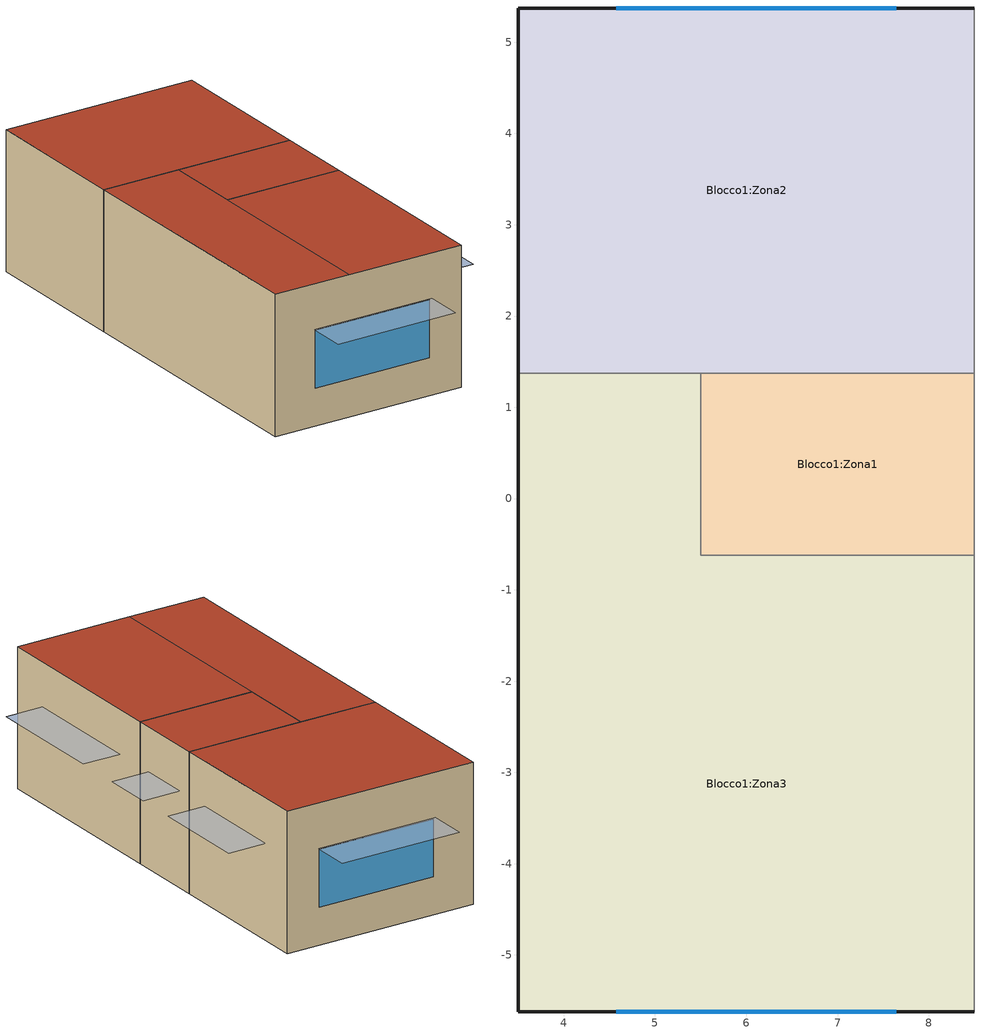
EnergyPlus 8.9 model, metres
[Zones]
Blocco1:Zona3
 floor adiabatic (Pavimento interno di progetto): 5.5,-0.62 3.5,-0.62 3.5,1.37 5.5,1.37 z0; 8.5,-5.63 3.5,-5.63 3.5,-0.62 8.5,-0.62 z0
 wall outside (_Wall): 3.5,1.38 3.5,-5.62 8.5,-5.62 z0:3.5
 wall to Blocco1:Zona1 (Partizione di progetto): 8.5,-0.62 5.5,-0.62 5.5,1.38 z0:3.5
 wall to Blocco1:Zona2 (Partizione di progetto): 5.5,1.38 3.5,1.38 z0:3.5
 wall adiabatic (Partizione di progetto): 8.5,-5.62 8.5,-0.62 z0:3.5
 window (1001): 4.57,-5.62 7.64,-5.62 z0.94:2.36
 roof outside (Tetto Piano di progetto): 5.5,-5.62 8.5,-5.62 8.5,-0.62 5.5,-0.62 z3.5; 3.5,-5.62 5.5,-5.62 5.5,1.38 3.5,1.38 z3.5
Blocco1:Zona1
 floor adiabatic (Pavimento interno di progetto): 8.5,-0.62 5.5,-0.62 5.5,1.38 8.5,1.38 z0
 wall adiabatic (Partizione di progetto): 8.5,-0.62 8.5,1.38 z0:3.5
 wall to Blocco1:Zona2 (Partizione di progetto): 8.5,1.38 5.5,1.38 z0:3.5
 roof outside (Tetto Piano di progetto): 5.5,-0.62 8.5,-0.62 8.5,1.38 5.5,1.38 z3.5
Blocco1:Zona2
 floor adiabatic (Pavimento interno di progetto): 8.5,1.38 3.5,1.38 3.5,5.38 8.5,5.38 z0
 wall outside (_Wall): 8.5,5.38 3.5,5.38 3.5,1.38 z0:3.5
 wall adiabatic (Partizione di progetto): 8.5,1.38 8.5,5.38 z0:3.5
 window (1001): 7.64,5.38 4.57,5.38 z0.94:2.36
 roof outside (Tetto Piano di progetto): 3.5,1.38 8.5,1.38 8.5,5.38 3.5,5.38 z3.5
shading: 7.68,-6.62 4.53,-6.62 4.53,-5.62 7.68,-5.62 z2.4; 9.5,-1.44 9.5,-4.59 8.5,-4.59 8.5,-1.44 z2.4; 9.5,1 9.5,-0.25 8.5,-0.25 8.5,1 z2.4; 9.5,4.5 9.5,2.03 8.5,2.03 8.5,4.5 z2.4; 4.53,6.38 7.68,6.38 7.68,5.38 4.53,5.38 z2.4
[Site:Location]
GinevraResidence (21-O6:22-O9)  (21-06:22-09): Latitude=46.25; Longitude=6.13; Time Zone=1; Elevation {m}=416
[Site:GroundTemperature:BuildingSurface]
18, 18, 18, 18, 18, 18, 18, 18, 18, 18, 18, 18
[Site:GroundTemperature:Deep]
14, 14, 14, 14, 14, 14, 14, 14, 14, 14, 14, 14
[Site:GroundTemperature:Shallow]
14, 14, 14, 14, 14, 14, 14, 14, 14, 14, 14, 14
[Site:GroundTemperature:FCfactorMethod]
January FCfactorMethod ground temperature {C}=2.79; Februry FCfactorMethod ground temperature {C}=2.05; March FCfactorMethod ground temperature {C}=3.37; April FCfactorMethod ground temperature {C}=5.43; May FCfactorMethod ground temperature {C}=10.84; June FCfactorMethod ground temperature {C}=15.02; July FCfactorMethod ground temperature {C}=17.83; August FCfactorMethod ground temperature {C}=18.69; September FCfactorMethod ground temperature {C}=17.23; October FCfactorMethod ground temperature {C}=13.99; November FCfactorMethod ground temperature {C}=9.66; December FCfactorMethod ground temperature {C}=5.64
[Site:GroundReflectance]
0.2, 0.2, 0.2, 0.2, 0.2, 0.2, 0.2, 0.2, 0.2, 0.2, 0.2, 0.2
[Site:GroundReflectance:SnowModifier]
2, 2
[SizingPeriod:DesignDay] Day of Month=15; Humidity Condition Type=WetBulb; Barometric Pressure {N/M**2}=96426.3; Wind Direction {Degrees N=0, S=180}=0; Rain Indicator=No; Snow on ground indicator=No
Name | Month | Day Type -- used for schedules | Maximum Dry-Bulb Temperature {C} | Daily Dry-Bulb Temperature Range {C} | Wetbulb at Maximum Dry-Bulb{C} | Wind Speed {m/s} | Daylight Savings Time Indicator | Solar Model Indicator | Clearness {0.0 to 1.2} | Max Dry-Bulb {C} | Daily Temp Range {C} | Wet-Bulb at Max {C} | Wind Speed {M/Sec} | Clearness {0.0 to 1.2} - gives no sun (but does include long wave radiant heat exchange with sky)
Summer Design Day in GinevraResidence (21-O6:22-O9) Jul | 7 | SummerDesignDay | 33.1 | 14.4 | 19.6 | 0 | Yes | ASHRAEClearSky | 0.98
Summer Design Day in GinevraResidence (21-O6:22-O9) Aug | 8 | SummerDesignDay | 33.8 | 14.9 | 19.7 | 0 | Yes | ASHRAEClearSky | 0.98
Summer Design Day in GinevraResidence (21-O6:22-O9) Sep | 9 | SummerDesignDay | 27.8 | 12.8 | 18.6 | 0 | Yes | ASHRAEClearSky | 0.98
Winter Design Day in GinevraResidence (21-O6:22-O9) | 1 | WinterDesignDay |  |  |  |  | No |  |  | -6.2 | 0 | -6.2 | 11.2 | 0
[Building]
Building: North Axis=0; Terrain=Suburbs; Loads Convergence Tolerance=.04; Temperature Convergence Tolerance=.4; Solar Distribution=MinimalShadowing; Maximum number of warmup days=25; Minimum number of warmup days=6
[Material:NoMass] Roughness=Rough; Thermal Emittance=0.9; Solar Absorptance=0.7; Visible Absorptance=0.7
Name | Resistance {m2-K/w}
3_RVAL_3 | .18
5_RVAL_2 | .15
[Construction]
Pavimento interno di progetto; Massa interna di progetto: Cast Concrete (Dense)_.1
Tetto Piano di progetto: Asphalt 1_.O1, MW Glass Wool (rolls)_.1445, 3_RVAL_3, Plasterboard_.O13
Partizione di progetto: Gypsum Plasterboard_.O25, 5_RVAL_2, Gypsum Plasterboard_.O25
_Wall: Brickwork Outer_.1, XPS Extruded Polystyrene  - CO2 Blowing_.O795, Concrete Block (Medium)_.1, Gypsum Plastering_.O13
1001: 38, 1002, 2
2001: 38, 1002, 2, 20001
[WindowMaterial:Gas]
1002: Gas type (Air - Argon - Krypton - Xenon - SF6 - Custom)=Air; Thickness {m}=.013
[WindowMaterial:Glazing] Optical data type {SpectralAverage or Spectral}=SpectralAverage; Thickness {m}=.003; IR transmittance at normal incidence=0; IR emissivity: front side=.84; Conductivity {W/m-K}=.9; Dirt Correction Factor for Solar and Visible Transmittance=1
Name | Solar transmittance at normal incidence | Solar reflectance at normal incidence: front side | Solar reflectance at normal incidence: back side | Visible transmittance at normal incidence | Visible reflectance at normal incidence: front side | Visible reflectance at normal incidence: back side | IR emissivity: back side
2 | .837 | .075 | .075 | .898 | .081 | .081 | .84
38 | .74 | .09 | .1 | .82 | .11 | .12 | .2
[WindowMaterial:Blind]
20001: Slat orientation=Horizontal; Slat width (m)=0.025; Slat separation (m)=0.01875; Slat thickness (m)=0.001; Slat angle (deg)=45; Slat conductivity (W/m-K)=0.9; Slat beam solar transmittance=0; Slat beam solar reflectance, front side=0.8; Slat beam solar reflectance, back side=.8; Slat diffuse solar transmittance=0; Slat diffuse solar reflectance, front side=0.8; Slat diffuse solar reflectance, back side=.8; Slat beam visible transmittance=0; Slat beam visible reflectance, front side=.8; Slat beam visible reflectance, back side=.8; Slat diffuse visible transmittance=0; Slat diffuse visible reflectance, front side=.8; Slat diffuse visible reflectance, back side=.8; Slat IR (thermal) hemispherical transmittance=0; Slat IR (thermal) hemispherical reflectance, front side=.9; Slat IR (thermal) hemispherical reflectance, back side=.9; Blind-to-glass distance=.015; Blind top opening multiplier=.5; Blind bottom opening multiplier=.5; Blind left-side opening multiplier=.5; Blind right-side opening multiplier=.5; Minimum slat angle (deg)=0; Maximum slat angle (deg)=180
[Material] Roughness=Rough; Thermal Emittance=0.9
Name | Thickness {m} | Conductivity {w/m-K} | Density {kg/m3} | Specific Heat {J/kg-K} | Solar Absorptance | Visible Absorptance
Cast Concrete (Dense)_.1 | .1 | 1.4 | 2100 | 840 | 0.6 | 0.6
Asphalt 1_.O1 | .01 | 0.7 | 2100 | 1000 | 0.85 | 0.9
MW Glass Wool (rolls)_.1445 | .1445 | 0.04 | 12 | 840 | 0.6 | 0.6
Plasterboard_.O13 | .013 | 0.25 | 2800 | 896 | 0.5 | 0.5
Gypsum Plasterboard_.O25 | .025 | 0.25 | 900 | 1000 | 0.5 | 0.5
Brickwork Outer_.1 | .1 | 0.84 | 1700 | 800 | 0.7 | 0.7
XPS Extruded Polystyrene  - CO2 Blowing_.O795 | .0795 | 0.034 | 35 | 1400 | 0.6 | 0.6
Concrete Block (Medium)_.1 | .1 | 0.51 | 1400 | 1000 | 0.6 | 0.6
Gypsum Plastering_.O13 | .013 | 0.4 | 1000 | 1000 | 0.5 | 0.5
[WindowProperty:ShadingControl]
1001: Shading type=InteriorBlind; Name of glazed construction with shading=2001; Shading control type=OnIfHighZoneAirTemperature; Schedule=Office_OpenOff_Occ; Setpoint=24; Shading control is scheduled=Yes; Glare control is active=No; Type of slat angle control=FixedSlatAngle; Setpoint 2=0
[WindowProperty:AirflowControl] Airflow Source=IndoorAir; Airflow Destination=OutdoorAir; Maximum Airflow (m3/s per m of glazing width)=0.008; Airflow Control Type=ScheduledOnly; Airflow Has Multiplier Schedule?=Yes; Name of Airflow Multiplier Schedule=Office_OpenOff_Occ
Name | Window
 | Blocco1:Zona3_Wall_5_0_0_0_0_0_Win
 | Blocco1:Zona2_Wall_3_0_0_0_0_0_Win
[Zone] Relative North (to building)=0; Zone Type=1; Zone multiplier=1; Zone inside convection algorithm=TARP; Part Of Total Floor Area=Yes
Name | Zone volume | Floor Area
Blocco1:Zona3 | 84.0866 | 24.7314
Blocco1:Zona1 | 17.9061 | 5.2665
Blocco1:Zona2 | 57.2137 | 16.8276
[PEOPLE] Number of People SCHEDULE=Office_OpenOff_Occ; Number of People Calculation Method=People/Area; People per Zone Floor Area=.111; radiant fraction=.3; User Specified Sensible Fraction=AutoCalculate; CO2 generation rate per unit of activity level (units m3/s-W=3.82e-08; Enable ASHRAE 55 comfort warnings=No; MRT Calculation Type=ZoneAveraged; Work Efficiency SCHEDULE Name (0.0-1.0,real)=Work efficiency; Clothing Insulation Calculation Method=ClothingInsulationSchedule; Air Velocity SCHEDULE Name (units m/s, real)=AirVelocitySchedule
Name | Zone | Activity level SCHEDULE Name (units W/person, real) | Clothing Insulation SCHEDULE Name (real)
People Blocco1:Zona3 | Blocco1:Zona3 | Activity Schedule 66 | Clothing Schedule 66
People Blocco1:Zona1 | Blocco1:Zona1 | Activity Schedule 75 | Clothing Schedule 75
People Blocco1:Zona2 | Blocco1:Zona2 | Activity Schedule 82 | Clothing Schedule 82
[Lights] Lighting SCHEDULE=Office_OpenOff_Light; Design Level calculation method=Watts/Area; Watts per Zone Area {W/m2}=20; Return Air Fraction=0; Radiant fraction=.42; Fraction Visible=.18; Fraction Replaceable=1
Name | Zone
Blocco1:Zona3 | Blocco1:Zona3
Blocco1:Zona1 | Blocco1:Zona1
Blocco1:Zona2 | Blocco1:Zona2
[OtherEquipment] Fuel Type=Electricity; Equipment SCHEDULE=Office_OpenOff_Equip; Design Level calculation method=Watts/Area; Watts per Zone Area {watts/m2}=11.77; Latent fraction=0; Radiant fraction=.2; Fraction Lost=0; Carbon Dioxide Generation Rate=0
Name | Zone | End-use category
Blocco1:Zona3 Equipment gain 1 | Blocco1:Zona3 | ELECTRIC EQUIPMENT#Blocco1:Zona3#05
Blocco1:Zona1 Equipment gain 1 | Blocco1:Zona1 | ELECTRIC EQUIPMENT#Blocco1:Zona1#05
Blocco1:Zona2 Equipment gain 1 | Blocco1:Zona2 | ELECTRIC EQUIPMENT#Blocco1:Zona2#05
[WaterUse:Equipment] DHW SCHEDULE=Office_OpenOff_Occ
Name | Peak Volumetric Flow Rate {m3/s} | Target Temperature Schedule | Hot Water Supply Temperature Schedule | Cold Water Supply Temperature Schedule | Zone
DHW Blocco1:Zona3 | 1.52663e-07 | DHW Supply Temperature Blocco1:Zona3 | DHW Supply Temperature Blocco1:Zona3 | DHW Mains Temperature Blocco1:Zona3 | Blocco1:Zona3
DHW Blocco1:Zona1 | 3.25093e-08 | DHW Supply Temperature Blocco1:Zona1 | DHW Supply Temperature Blocco1:Zona1 | DHW Mains Temperature Blocco1:Zona1 | Blocco1:Zona1
DHW Blocco1:Zona2 | 1.03874e-07 | DHW Supply Temperature Blocco1:Zona2 | DHW Supply Temperature Blocco1:Zona2 | DHW Mains Temperature Blocco1:Zona2 | Blocco1:Zona2
[Daylighting:Controls] Daylighting Method=SplitFlux; Availability Schedule=On; Lighting Control Type=Continuous; Minimum Input Power Fraction for Continuous or ContinuousOff Dimming Control=0.1; Minimum Light Output Fraction for Continuous or ContinuousOff Dimming Control=0.1; Number of Stepped Control Steps=1; Probability Lighting will be Reset When Needed in Manual Stepped Control=1; Glare Calculation Azimuth Angle of View Direction Clockwise from Zone y-Axis=0; Maximum Allowable Discomfort Glare Index=22; DElight Gridding Resolution=1; Fraction of Zone Controlled by Reference Point 1=1; Illuminance Setpoint at Reference Point 1 {lux}=400
Name | Zone | Glare Calculation Daylighting Reference Point | Daylighting Reference Point 1
Blocco1:Zona3 | Blocco1:Zona3 | Blocco1:Zona3 Ref Point 1 | Blocco1:Zona3 Ref Point 1
Blocco1:Zona1 | Blocco1:Zona1 | Blocco1:Zona1 Ref Point 1 | Blocco1:Zona1 Ref Point 1
Blocco1:Zona2 | Blocco1:Zona2 | Blocco1:Zona2 Ref Point 1 | Blocco1:Zona2 Ref Point 1
[ZoneInfiltration:DesignFlowRate] Infiltration SCHEDULE=On 24/7; Design Volume Flow Rate calculation method=Flow/zone; Constant Term Coefficient=1; Temperature Term Coefficient=0; Velocity Term Coefficient=0; Velocity Squared Term Coefficient=0
Name | Zone | Design Volume Flow Rate (m3/s)
Blocco1:Zona3 Infiltration | Blocco1:Zona3 | .007007
Blocco1:Zona1 Infiltration | Blocco1:Zona1 | .001492
Blocco1:Zona2 Infiltration | Blocco1:Zona2 | .004768
[InternalMass]
Blocco1:Zona3 Internal mass: Construction=Massa interna di progetto; Name of Associated Thermal Zone=Blocco1:Zona3; Total area exposed to Zone {m2}=12
[Sizing:Zone] Zone Cooling Design Supply Air Temperature Input Method=SupplyAirTemperature; Zone Cooling Design Supply Air Temperature (C)=12; Zone Cooling Design Supply Air Temperature Difference=0; Zone Heating Design Supply Air Temperature Input Method=SupplyAirTemperature; Zone Heating Design Supply Air Temperature (C)=35; Zone Heating Design Supply Air Temperature Difference=0; Zone Cooling Design Supply Air Humidity Ratio (kgWater/kgDryAir)=0.0077; Zone Heating Design Supply Air Humidity Ratio (kgWater/kgDryAir)=0.0156; Zone Heating Sizing Factor=1.25; Zone Cooling Sizing Factor=1.15; Cooling Design Air Flow Method=DesignDay; Cooling Minimum Air Flow Fraction=0; Heating Design Air Flow Method=DesignDay
Name | Design Specification Outdoor Air Object | Design Specification Zone Air Distribution Object
Blocco1:Zona3 | Blocco1:Zona3 | Blocco1:Zona3
Blocco1:Zona1 | Blocco1:Zona1 | Blocco1:Zona1
Blocco1:Zona2 | Blocco1:Zona2 | Blocco1:Zona2
[DesignSpecification:ZoneAirDistribution] Zone Air Distribution Effectiveness in Cooling Mode (dimensionless)=1; Zone Air Distribution Effectiveness in Heating Mode (dimensionless)=1
Blocco1:Zona3; Blocco1:Zona1; Blocco1:Zona2
[DesignSpecification:OutdoorAir] Outdoor Air Method=Maximum; Outdoor Air Flow per Person {m3/s}=.01; Outdoor Air Flow per Zone Floor Area {m3/s-m2}=0; Outdoor Air Flow per Zone {m3/s}=0; Outdoor Air Flow Air Changes per Hour=0; Outdoor Air Flow Rate Fraction Schedule=Office_OpenOff_Occ
Blocco1:Zona3; Blocco1:Zona1; Blocco1:Zona2
[ZoneControl:Thermostat]
Blocco1:Zona3 Thermostat: Blocco1:Zona3, Zone Control Type Sched, ThermostatSetpoint:DualSetpoint, Dual Setpoint - Zone Blocco1:Zona3
Blocco1:Zona1 Thermostat: Blocco1:Zona1, Zone Control Type Sched, ThermostatSetpoint:DualSetpoint, Dual Setpoint - Zone Blocco1:Zona1
Blocco1:Zona2 Thermostat: Blocco1:Zona2, Zone Control Type Sched, ThermostatSetpoint:DualSetpoint, Dual Setpoint - Zone Blocco1:Zona2
[ThermostatSetpoint:DualSetpoint]
Dual Setpoint - Zone Blocco1:Zona3: Blocco1:Zona3 Heating Setpoint Schedule, Blocco1:Zona3 Cooling SP Sch
Dual Setpoint - Zone Blocco1:Zona1: Blocco1:Zona1 Heating Setpoint Schedule, Blocco1:Zona1 Cooling SP Sch
Dual Setpoint - Zone Blocco1:Zona2: Blocco1:Zona2 Heating Setpoint Schedule, Blocco1:Zona2 Cooling SP Sch
[Zone equipment]
Blocco1:Zona3: Blocco1:Zona3 Ideal Loads Air
Blocco1:Zona1: Blocco1:Zona1 Ideal Loads Air
Blocco1:Zona2: Blocco1:Zona2 Ideal Loads Air
[ZoneHVAC:IdealLoadsAirSystem] Maximum Heating Supply Air Temperature {C}=35; Minimum Cooling Supply Air Temperature {C}=12; Maximum Heating Supply Air Humidity Ratio {kg-H2O/kg-air}=0.0156; Minimum Cooling Supply Air Humidity Ratio {kg-H2O/kg-air}=0.0077; Heating Limit=LimitCapacity; Maximum Heating Air Flow Rate {m3/s}=Autosize; Maximum Sensible Heating Capacity=Autosize; Cooling Limit=LimitFlowRateAndCapacity; Maximum Cooling Air Flow Rate {m3/s}=Autosize; Maximum Total Cooling Capacity=Autosize; Dehumidification Control Type=None; Humidification Control Type=None; Outdoor Air Economizer Type=NoEconomizer; Heat Recovery Type=Enthalpy; Sensible Heat Recovery Effectiveness=0.7; Latent Heat Recovery Effectiveness=0.65
Name | Heating Availability Schedule | Cooling availability schedule | Design Specification Outdoor Air Object
Blocco1:Zona3 Ideal Loads Air | Blocco1:Zona3 Heating Availability Sch | Blocco1:Zona3 Cooling Availability Sch | Blocco1:Zona3
Blocco1:Zona1 Ideal Loads Air | Blocco1:Zona1 Heating Availability Sch | Blocco1:Zona1 Cooling Availability Sch | Blocco1:Zona1
Blocco1:Zona2 Ideal Loads Air | Blocco1:Zona2 Heating Availability Sch | Blocco1:Zona2 Cooling Availability Sch | Blocco1:Zona2
[Schedule:Compact]
On; On 24/7: Any Number, Through: 12/31, For: AllDays, Until: 24:00, 1
Work efficiency: Any Number, Through: 12/31, For: AllDays, Until: 24:00, 0
AirVelocitySchedule: Any Number, Through: 12/31, For: AllDays, Until: 24:00, .137
Office_OpenOff_Occ: Fraction, Through: 31 Dec, For: Weekdays SummerDesignDay, Until: 07:00, 0, Until: 08:00, 0.25, Until: 09:00, 0.5, Until: 12:00, 1, Until: 14:00, 0.75, Until: 17:00, 1, Until: 18:00, 0.5, Until: 19:00, 0.25, Until: 24:00, 0, For: Weekends, Until: 24:00, 0, For: Holidays, Until: 24:00, 0, For: WinterDesignDay AllOtherDays, Until: 24:00, 0
Office_OpenOff_Equip: Fraction, Through: 31 Dec, For: Weekdays SummerDesignDay, Until: 07:00, 0.05394, Until: 20:00, 1, Until: 24:00, 0.05394, For: Weekends, Until: 24:00, 0.05394, For: Holidays, Until: 24:00, 0.05394, For: WinterDesignDay AllOtherDays, Until: 24:00, 0
Office_OpenOff_Light: Fraction, Through: 31 Dec, For: Weekdays SummerDesignDay, Until: 07:00, 0, Until: 19:00, 1, Until: 24:00, 0, For: Weekends, Until: 24:00, 0, For: Holidays, Until: 24:00, 0, For: WinterDesignDay AllOtherDays, Until: 24:00, 0
Activity Schedule 66; Activity Schedule 75; Activity Schedule 82: Any Number, Through: 12/31, For: AllDays, Until: 24:00, 110.7
Clothing Schedule 66; Clothing Schedule 75; Clothing Schedule 82: Any Number, Through: 4/1, For: AllDays, Until: 24:00, 1, Through: 9/30, For: AllDays, Until: 24:00, .5, Through: 12/31, For: AllDays, Until: 24:00, 1
DHW Supply Temperature Blocco1:Zona3; DHW Supply Temperature Blocco1:Zona1; DHW Supply Temperature Blocco1:Zona2: Temperature, Through: 12/31, For: AllDays, Until: 24:00, 65
DHW Mains Temperature Blocco1:Zona3; DHW Mains Temperature Blocco1:Zona1; DHW Mains Temperature Blocco1:Zona2: Temperature, Through: 12/31, For: AllDays, Until: 24:00, 10
Blocco1:Zona3 Heating Setpoint Schedule; Blocco1:Zona1 Heating Setpoint Schedule; Blocco1:Zona2 Heating Setpoint Schedule: Temperature, Through: 31 Dec, For: Weekdays SummerDesignDay, Until: 05:00, 12, Until: 19:00, 22, Until: 24:00, 12, For: WinterDesignDay, Until: 24:00, 22, For: Weekends, Until: 24:00, 12, For: Holidays, Until: 24:00, 12, For: AllOtherDays, Until: 24:00, -50
Blocco1:Zona3 Heating Availability Sch; Blocco1:Zona1 Heating Availability Sch; Blocco1:Zona2 Heating Availability Sch: Temperature, Through: 31 Dec, For: Weekdays SummerDesignDay, Until: 05:00, 1, Until: 19:00, 1, Until: 24:00, 1, For: WinterDesignDay, Until: 24:00, 1, For: Weekends, Until: 24:00, 1, For: Holidays, Until: 24:00, 1, For: AllOtherDays, Until: 24:00, 0
Blocco1:Zona3 Cooling SP Sch; Blocco1:Zona1 Cooling SP Sch; Blocco1:Zona2 Cooling SP Sch: Temperature, Through: 31 Dec, For: Weekdays SummerDesignDay, Until: 05:00, 100, Until: 19:00, 24, Until: 24:00, 100, For: Weekends, Until: 24:00, 100, For: Holidays, Until: 24:00, 100, For: WinterDesignDay AllOtherDays, Until: 24:00, 100
Blocco1:Zona3 Cooling Availability Sch; Blocco1:Zona1 Cooling Availability Sch; Blocco1:Zona2 Cooling Availability Sch: Temperature, Through: 31 Dec, For: Weekdays SummerDesignDay, Until: 05:00, 0, Until: 19:00, 1, Until: 24:00, 0, For: Weekends, Until: 24:00, 0, For: Holidays, Until: 24:00, 0, For: WinterDesignDay AllOtherDays, Until: 24:00, 0
[Schedule:Day:Hourly]
Summer Control Type Day Sch; Winter Control Type Day Sch: Control Type, 4, 4, 4, 4, 4, 4, 4, 4, 4, 4, 4, 4, 4, 4, 4, 4, 4, 4, 4, 4, 4, 4, 4, 4
[Schedule:Week:Daily]
Summer Control Type Week Sch: Summer Control Type Day Sch, Summer Control Type Day Sch, Summer Control Type Day Sch, Summer Control Type Day Sch, Summer Control Type Day Sch, Summer Control Type Day Sch, Summer Control Type Day Sch, Summer Control Type Day Sch, Summer Control Type Day Sch, Summer Control Type Day Sch, Summer Control Type Day Sch, Summer Control Type Day Sch
Winter Control Type Week Sch: Winter Control Type Day Sch, Winter Control Type Day Sch, Winter Control Type Day Sch, Winter Control Type Day Sch, Winter Control Type Day Sch, Winter Control Type Day Sch, Winter Control Type Day Sch, Winter Control Type Day Sch, Winter Control Type Day Sch, Winter Control Type Day Sch, Winter Control Type Day Sch, Winter Control Type Day Sch
[Schedule:Year]
Zone Control Type Sched: Control Type, Winter Control Type Week Sch, 1, 1, 3, 31, Summer Control Type Week Sch, 4, 1, 9, 30, Winter Control Type Week Sch, 10, 1, 12, 31
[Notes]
Hourly weather file: C:\ProgramData\DesignBuilder\Weather Data\CHE_GENEVA_IWEC.epw
